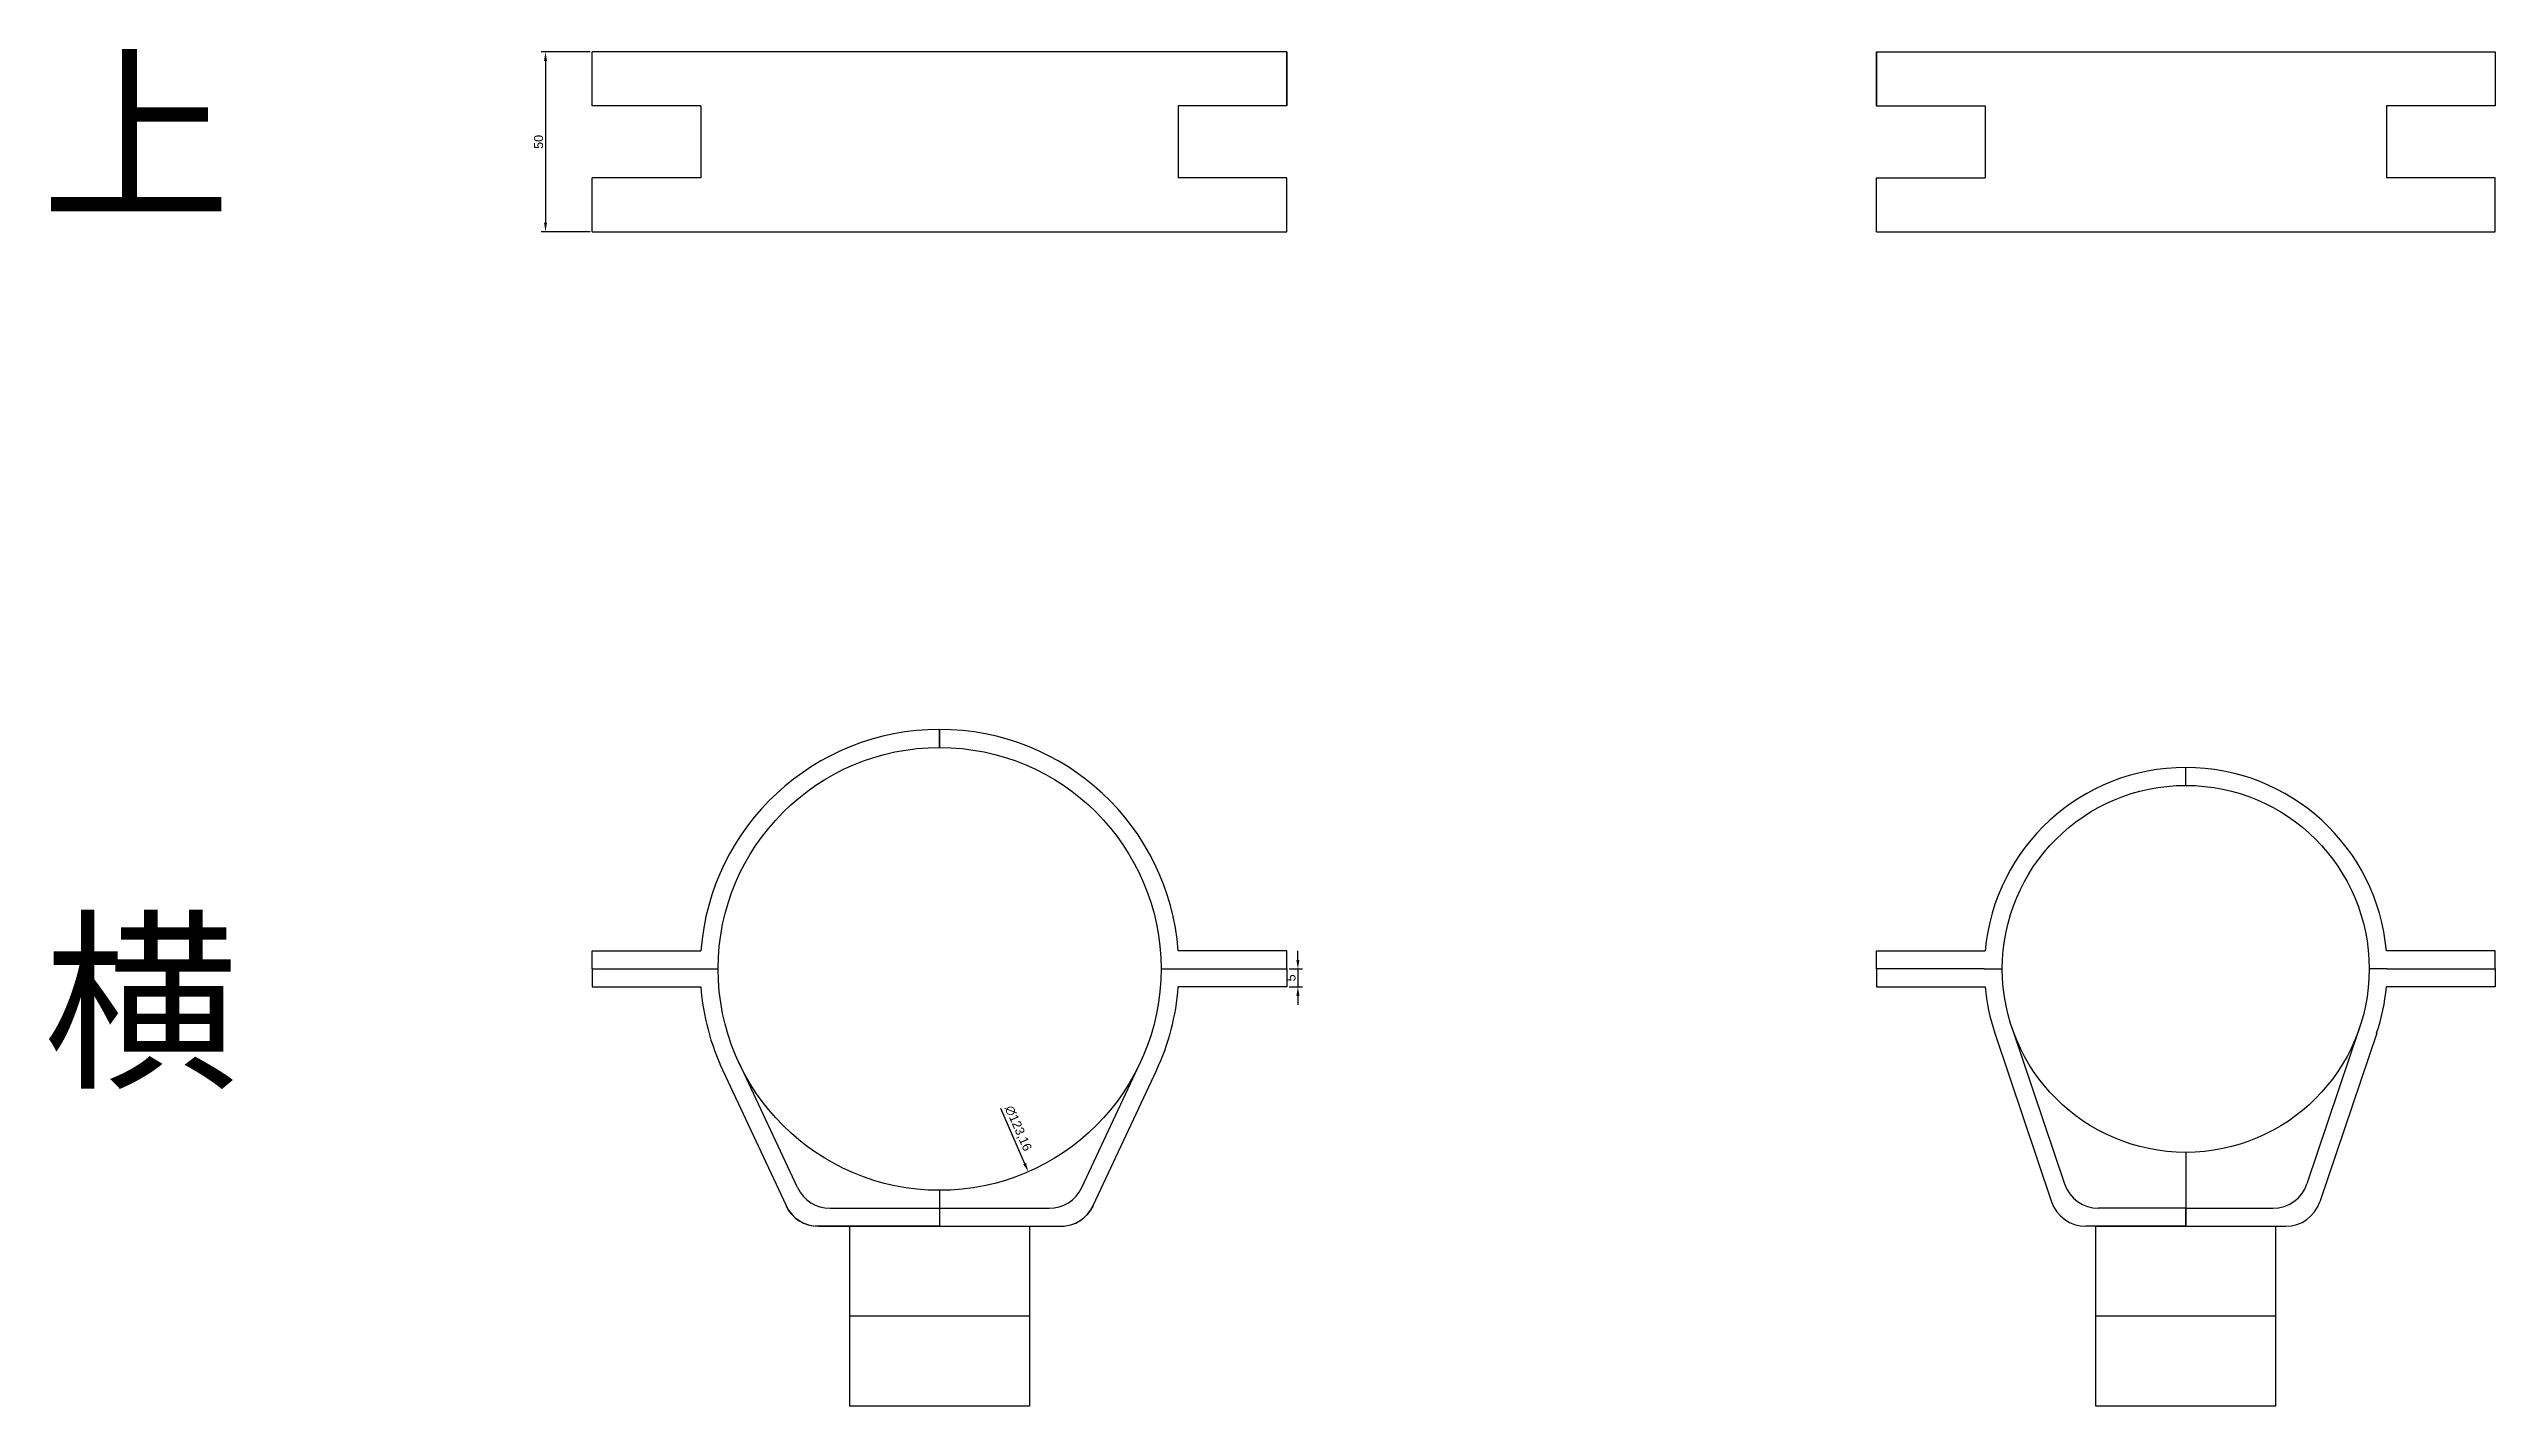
# Model space of a CAD drawing. Header units: millimetres. Extents: x -17 to 663, y 67 to 445.
import ezdxf

# ---------------------------------------------------------------- set-up
doc = ezdxf.new("R2010")
doc.units = ezdxf.units.MM
doc.styles.get("Standard").update_dxf_attribs({"font": 'arial.ttf'})
doc.dimstyles.new('ISO-25', dxfattribs={"dimtxt": 2.5, "dimasz": 2.5, "dimexe": 1.25, "dimexo": 0.625, "dimtad": 1, "dimtxsty": 'Standard', "dimcen": 2.5, "dimadec": 0, "dimazin": 0, "dimtfac": 1, "dimtmove": 0, "dimatfit": 3, "dimfxl": 1, "dimarcsym": 0})

# ---------------------------------------------------------------- blocks, each defined once
blk = doc.blocks.new('*D1')
at = {"color": 0, "lineweight": -2, "transparency": 16777216}
for p, q in [((133.62, 444.07), (119.98, 444.07)), ((121.23, 441.57), (121.23, 396.57)), ((133.62, 394.07), (119.98, 394.07))]:
    blk.add_line(p, q, dxfattribs=at)
at = {"color": 0, "transparency": 16777216}
for points in [[(120.81, 441.57), (121.64, 441.57), (121.23, 444.07)], [(120.81, 396.57), (121.64, 396.57), (121.23, 394.07)]]:
    blk.add_solid(points, dxfattribs=at)
at = {"layer": 'Defpoints', "color": 0, "transparency": 16777216}
for p in [(134.24, 444.07), (121.23, 394.07), (134.24, 394.07)]:
    blk.add_point(p, dxfattribs=at)
at = {"color": 0, "transparency": 16777216, "insert": (119.32, 419.07), "char_height": 2.5, "attachment_point": 5, "rotation": 90}
blk.add_mtext('50', dxfattribs=at)
blk = doc.blocks.new('*D2')
at = {"color": 0, "lineweight": -2, "transparency": 16777216}
blk.add_line((247.74, 150.37), (254.48, 134.93), dxfattribs=at)
at = {"color": 0, "transparency": 16777216}
blk.add_solid([(254.87, 135.1), (254.1, 134.76), (255.49, 132.64)], dxfattribs=at)
at = {"layer": 'Defpoints', "color": 0, "transparency": 16777216}
for p in [(206.16, 245.5), (255.49, 132.64)]:
    blk.add_point(p, dxfattribs=at)
at = {"color": 0, "transparency": 16777216, "insert": (252.6, 144.66), "char_height": 2.5, "attachment_point": 5, "rotation": 293.60709}
blk.add_mtext('∅123,16', dxfattribs=at)
blk = doc.blocks.new('*D3')
at = {"color": 0, "lineweight": -2, "transparency": 16777216}
for p, q in [((330.48, 191.57), (330.48, 194.07)), ((328.03, 189.07), (331.73, 189.07)), ((328.03, 184.07), (331.73, 184.07)), ((330.48, 189.07), (330.48, 184.07)), ((330.48, 181.57), (330.48, 179.07))]:
    blk.add_line(p, q, dxfattribs=at)
at = {"color": 0, "transparency": 16777216}
for points in [[(330.06, 191.57), (330.9, 191.57), (330.48, 189.07)], [(330.06, 181.57), (330.9, 181.57), (330.48, 184.07)]]:
    blk.add_solid(points, dxfattribs=at)
at = {"layer": 'Defpoints', "color": 0, "transparency": 16777216}
for p in [(327.41, 189.07), (327.41, 184.07), (330.48, 184.07)]:
    blk.add_point(p, dxfattribs=at)
at = {"color": 0, "transparency": 16777216, "insert": (328.58, 186.57), "char_height": 2.5, "attachment_point": 5, "rotation": 90}
blk.add_mtext('5', dxfattribs=at)

msp = doc.modelspace()

# ---------------------------------------------------------------- linework, layer by layer
for p, q in [((327.406, 444.068), (134.242, 444.068)), ((134.242, 429.068), (134.242, 444.068)), ((327.406, 429.068), (327.406, 444.068)), ((327.406, 444.068), (327.406, 429.068)), ((491.379, 429.068), (491.379, 444.068)), ((491.379, 444.068), (663.433, 444.068)), ((491.379, 444.068), (491.379, 429.068)), ((663.433, 444.068), (663.433, 429.068)), ((164.43, 429.068), (134.242, 429.068)), ((164.43, 429.068), (164.43, 409.068)), ((327.406, 429.068), (297.218, 429.068)), ((297.218, 429.068), (297.218, 409.068)), ((491.379, 429.068), (521.603, 429.068)), ((521.603, 429.068), (521.603, 409.068)), ((663.433, 429.068), (633.21, 429.068)), ((633.21, 429.068), (633.21, 409.068)), ((134.242, 394.068), (134.242, 409.068)), ((164.43, 409.068), (134.242, 409.068)), ((327.406, 409.068), (297.218, 409.068)), ((327.406, 394.068), (327.406, 409.068)), ((327.406, 394.068), (327.406, 409.068)), ((491.379, 394.068), (491.379, 409.068)), ((491.379, 394.068), (491.379, 409.068)), ((491.379, 409.068), (521.603, 409.068)), ((663.433, 409.068), (633.21, 409.068)), ((663.433, 394.068), (663.433, 409.068)), ((134.242, 394.068), (327.406, 394.068)), ((491.379, 394.068), (663.433, 394.068)), ((230.824, 250.65), (230.824, 255.65)), ((230.824, 255.65), (230.824, 250.65)), ((577.406, 240.095), (577.406, 245.095)), ((134.242, 189.068), (134.242, 194.068)), ((134.242, 194.068), (164.43, 194.068)), ((327.406, 194.068), (297.218, 194.068)), ((327.406, 189.068), (327.406, 194.068)), ((491.379, 189.068), (491.379, 194.068)), ((491.379, 194.068), (521.603, 194.068)), ((663.433, 194.068), (633.21, 194.068)), ((663.433, 189.068), (663.433, 194.068)), ((134.242, 189.068), (164.242, 189.068)), ((134.242, 189.068), (134.242, 184.068)), ((134.242, 184.068), (164.43, 184.068)), ((164.242, 189.068), (169.242, 189.068)), ((164.43, 184.068), (164.43, 184.068)), ((292.406, 189.068), (297.406, 189.068)), ((327.406, 184.068), (297.218, 184.068)), ((297.406, 189.068), (327.406, 189.068)), ((327.406, 189.068), (327.406, 184.068)), ((521.379, 189.068), (491.379, 189.068)), ((491.379, 189.068), (491.379, 184.068)), ((491.379, 184.068), (521.603, 184.068)), ((521.379, 189.068), (526.379, 189.068)), ((633.433, 189.068), (628.433, 189.068)), ((663.433, 184.068), (633.21, 184.068)), ((633.433, 189.068), (633.433, 189.068)), ((633.433, 189.068), (663.433, 189.068)), ((663.433, 189.068), (663.433, 184.068)), ((524.311, 171.183), (540.106, 124.294)), ((529.049, 172.779), (543.698, 129.294)), ((625.764, 172.779), (611.115, 129.294)), ((630.502, 171.183), (614.707, 124.294)), ((577.406, 138.041), (577.406, 128.041)), ((230.824, 127.486), (230.824, 122.144)), ((577.406, 122.486), (553.174, 122.486)), ((577.406, 128.041), (577.406, 117.486)), ((577.406, 117.486), (577.406, 122.486)), ((577.406, 122.486), (601.639, 122.486)), ((213.521, 117.486), (213.521, 117.486)), ((577.406, 117.486), (549.583, 117.486)), ((577.406, 117.486), (605.23, 117.486))]:
    msp.add_line(p, q)
at = {"color": 7}
for p, q in [((191.307, 128.246), (175.055, 162.952)), ((230.824, 127.486), (230.824, 122.486)), ((230.824, 122.486), (230.824, 117.486))]:
    msp.add_line(p, q, dxfattribs=at)
at = {"color": 0, "lineweight": -2}
for p, q in [((270.342, 128.246), (286.594, 162.952)), ((200.363, 122.486), (261.286, 122.486))]:
    msp.add_line(p, q, dxfattribs=at)
at = {"color": 244, "true_color": 0x991b1e}
for p, q in [((230.824, 122.486), (230.824, 117.486)), ((230.824, 117.486), (196.218, 117.486)), ((230.824, 117.486), (265.431, 117.486))]:
    msp.add_line(p, q, dxfattribs=at)
at = {"color": 7}
msp.add_lwpolyline([(170.526, 160.832), (188.128, 123.246, 0.2910329), (197.184, 117.486), (264.465, 117.486, 0.2910329), (273.521, 123.246), (291.122, 160.832)], format="xyb", dxfattribs=at)
at = {"lineweight": -2}
for points in [[(205.824, 117.486), (255.824, 117.486), (255.824, 92.486), (205.824, 92.486)], [(205.824, 117.486), (255.824, 117.486), (255.824, 92.486), (205.824, 92.486)], [(205.824, 117.486), (255.824, 117.486), (255.824, 67.486), (205.824, 67.486)], [(205.824, 117.486), (255.824, 117.486), (255.824, 92.486), (205.824, 92.486)], [(552.406, 117.486), (602.406, 117.486), (602.406, 67.486), (552.406, 67.486)], [(552.406, 117.486), (602.406, 117.486), (602.406, 92.486), (552.406, 92.486)]]:
    msp.add_lwpolyline(points, close=True, dxfattribs=at)
for centre, radius in [((230.824, 189.068), 61.582), ((577.406, 189.068), 51.027)]:
    msp.add_circle(centre, radius)
at = {"color": 7}
for start, end in [(4.306702, 175.693298), (184.306702, 205.093062), (334.906938, 355.693298)]:
    msp.add_arc((230.824, 189.068), 66.582, start, end, dxfattribs=at)
for centre, radius, start, end in [((577.406, 189.068), 56.027, 5.120041, 174.879959), ((577.406, 189.068), 56.027, 185.120041, 198.616599), ((577.406, 189.068), 56.027, 341.383401, 354.879959), ((553.174, 132.486), 10, 198.616599, 270), ((601.639, 132.486), 10, 270, 341.383401), ((549.583, 127.486), 10, 198.616599, 270), ((605.23, 127.486), 10, 270, 341.383401)]:
    msp.add_arc(centre, radius, start, end)
at = {"color": 244, "true_color": 0x991b1e}
for centre, start, end in [((197.109, 127.486), 204.999996, 269.999999), ((264.54, 127.486), 270, 335.000003)]:
    msp.add_arc(centre, 10, start, end, dxfattribs=at)
at = {"color": 0, "lineweight": -2}
for centre, start, end in [((200.363, 132.486), 205.093062, 270), ((261.286, 132.486), 270, 334.906938)]:
    msp.add_arc(centre, 10, start, end, dxfattribs=at)

# ---------------------------------------------------------------- texts
for s, height, p in [('上', 38.638, (-19.031, 401.437)), ('横', 39.712, (-18.344, 160.068))]:
    msp.add_text(s, height=height).set_placement(p)

# ---------------------------------------------------------------- dimensions: what is measured, and where the dimension line sits
for base, p1, p2, picture, middle in [((121.225, 394.068), (134.242, 444.068), (134.242, 394.068), '*D1', (119.324, 419.068)), ((330.479, 184.068), (327.406, 189.068), (327.406, 184.068), '*D3', (328.583, 186.568))]:
    dim = msp.add_linear_dim(base=base, p1=p1, p2=p2, angle=90, dimstyle='ISO-25')
    dim.commit()
    dim.dimension.update_dxf_attribs({"geometry": picture, "text_midpoint": middle})
dim = msp.add_diameter_dim_2p(p1=(206.163, 245.497), p2=(255.486, 132.64), dimstyle='ISO-25')
dim.commit()
dim.dimension.update_dxf_attribs({"geometry": '*D2', "text_midpoint": (250.611, 143.795), "dimtype": 163})

doc.saveas('drawing.dxf')
